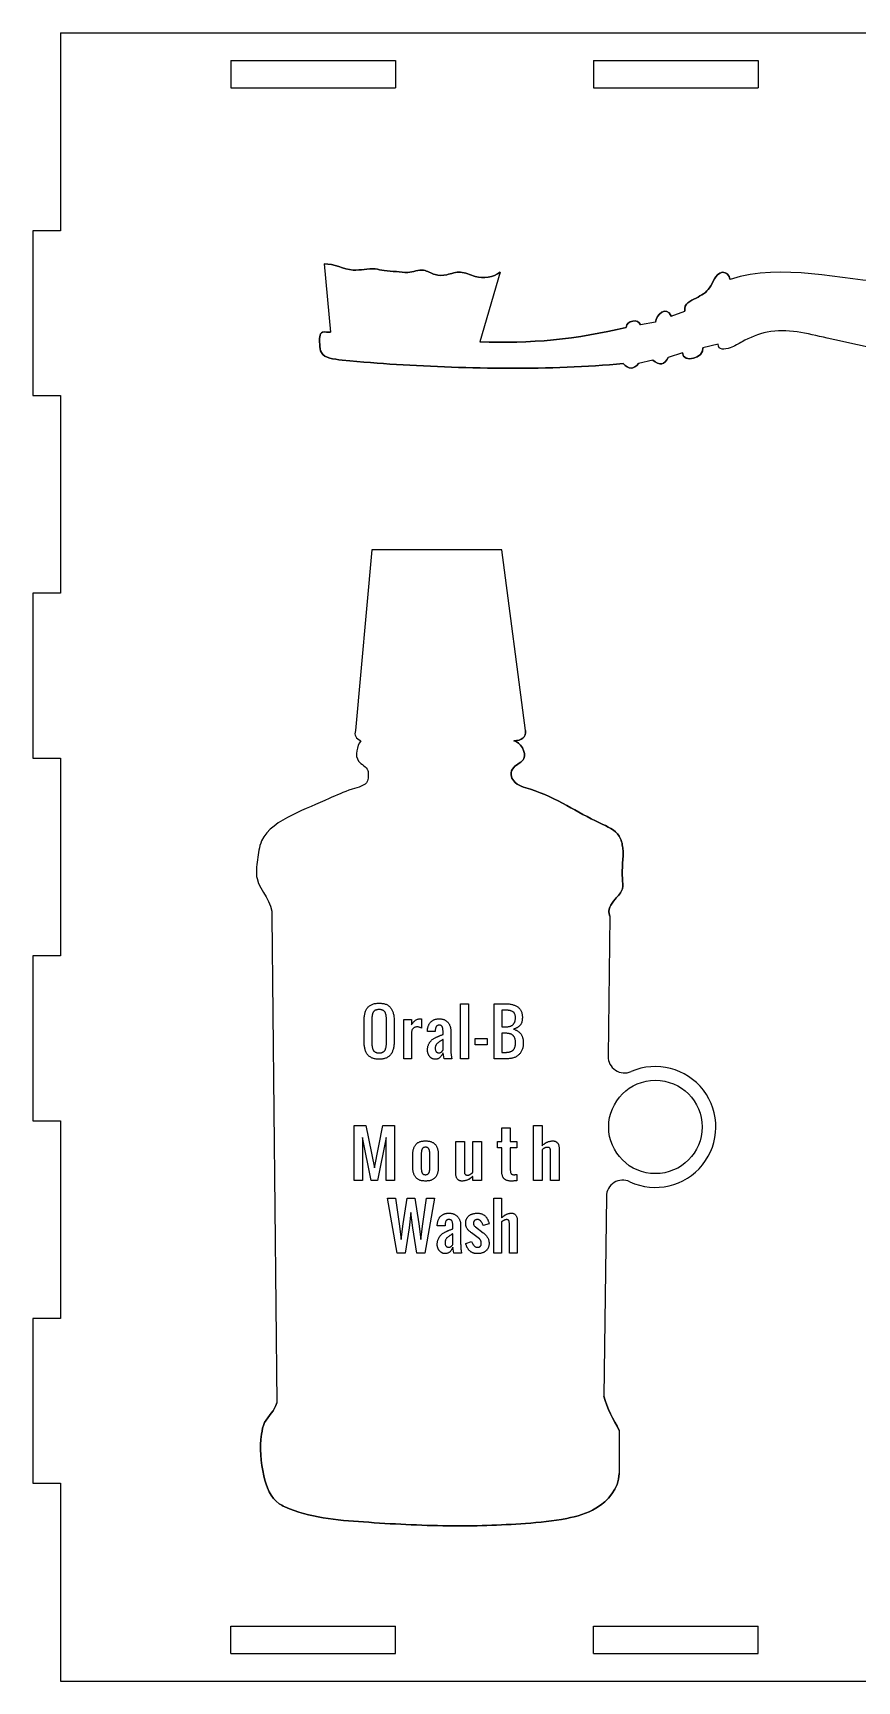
# Model space of a CAD drawing. Header units: millimetres. Extents: x -150 to 150, y -150 to 150.
# Drawn here: x -150 to 0, y -150 to 150 of the extents above; entities that cross this region are included whole.
import ezdxf

# ---------------------------------------------------------------- set-up
doc = ezdxf.new("R2010")
doc.units = ezdxf.units.MM

msp = doc.modelspace()

# ---------------------------------------------------------------- linework, layer by layer
at = {"color": 7, "linetype": 'Continuous', "lineweight": 25}
for p, q in [((-145, 150), (-145, 114)), ((-145, 150), (145, 150)), ((-114, 145), (-114, 140)), ((-114, 145), (-84, 145)), ((-84, 145), (-84, 140)), ((-48, 145), (-18, 145)), ((-48, 145), (-48, 140)), ((-18, 145), (-18, 140)), ((-114, 140), (-84, 140)), ((-48, 140), (-18, 140)), ((-150, 114), (-150, 84)), ((-145, 114), (-150, 114)), ((-96.98, 107.96), (-95.87, 95.53)), ((-64.93, 106.46), (-68.65, 93.79)), ((-33.85, 98.46), (-31.37, 99.36)), ((-36.67, 97.36), (-39.42, 96.88)), ((-25.29, 93.35), (-28.06, 92.7)), ((-37.17, 90.46), (-39.76, 89.82)), ((-31.79, 91.8), (-34.37, 90.95)), ((-150, 84), (-145, 84)), ((-145, 84), (-145, 48)), ((-88.34, 55.9), (-91.31, 23.02)), ((-64.65, 55.9), (-88.34, 55.9)), ((-60.32, 23.02), (-64.65, 55.9)), ((-150, 48), (-150, 18)), ((-145, 48), (-150, 48)), ((-150, 18), (-145, 18)), ((-145, 18), (-145, -18)), ((-106.53, -10.8), (-105.64, -99.36)), ((-45.02, -10.8), (-45.32, -36.28)), ((-150, -18), (-150, -48)), ((-145, -18), (-150, -18)), ((-72.16, -26.72), (-70.74, -26.72)), ((-72.16, -36.72), (-72.16, -26.72)), ((-70.74, -26.72), (-70.74, -36.72)), ((-66.08, -26.72), (-63.95, -26.72)), ((-66.08, -36.72), (-66.08, -26.72)), ((-89.73, -33.5), (-89.73, -29.87)), ((-88.31, -29.51), (-88.31, -33.87)), ((-85.67, -33.87), (-85.67, -29.51)), ((-84.25, -29.87), (-84.25, -33.5)), ((-82.5, -29.56), (-81.08, -29.56)), ((-82.5, -36.72), (-82.5, -29.56)), ((-81.08, -29.56), (-81.08, -30.54)), ((-79.3, -29.48), (-79.3, -31.15)), ((-64.66, -27.87), (-64.66, -30.93)), ((-81.08, -31.9), (-81.08, -36.72)), ((-76.78, -31.75), (-78.2, -31.75)), ((-75.35, -32.29), (-75.35, -31.77)), ((-73.93, -31.7), (-73.93, -34.93)), ((-64.66, -30.93), (-63.95, -30.93)), ((-64.66, -32.08), (-64.66, -35.56)), ((-63.95, -32.08), (-64.66, -32.08)), ((-75.35, -35.15), (-75.35, -33.2)), ((-75.17, -36.72), (-75.35, -35.66)), ((-69.48, -33.03), (-67.35, -33.03)), ((-69.48, -34.19), (-69.48, -33.03)), ((-67.35, -34.19), (-69.48, -34.19)), ((-67.35, -33.03), (-67.35, -34.19)), ((-64.66, -35.56), (-63.95, -35.56)), ((-81.08, -36.72), (-82.5, -36.72)), ((-73.75, -36.72), (-75.17, -36.72)), ((-70.74, -36.72), (-72.16, -36.72)), ((-63.59, -36.72), (-66.08, -36.72)), ((-150, -48), (-145, -48)), ((-145, -48), (-145, -84)), ((-91.54, -48.89), (-89.4, -48.89)), ((-91.54, -58.89), (-91.54, -48.89)), ((-89.4, -48.89), (-87.86, -56.56)), ((-87.86, -56.56), (-86.32, -48.89)), ((-86.32, -48.89), (-84.18, -48.89)), ((-84.18, -48.89), (-84.18, -58.89)), ((-64.66, -49.27), (-63.11, -49.27)), ((-64.66, -51.78), (-64.66, -49.27)), ((-63.11, -49.27), (-63.11, -51.78)), ((-58.89, -48.89), (-57.34, -48.89)), ((-58.89, -58.89), (-58.89, -48.89)), ((-57.34, -48.89), (-57.34, -52.55)), ((-88.44, -58.89), (-89.99, -51.04)), ((-89.99, -51.04), (-89.99, -58.89)), ((-85.73, -51.04), (-87.28, -58.89)), ((-85.73, -58.89), (-85.73, -51.04)), ((-73.01, -51.78), (-71.46, -51.78)), ((-73.01, -57.84), (-73.01, -51.78)), ((-71.46, -51.78), (-71.46, -57.41)), ((-69.91, -51.78), (-68.36, -51.78)), ((-69.91, -57.41), (-69.91, -51.78)), ((-68.36, -51.78), (-68.36, -58.89)), ((-65.43, -51.78), (-64.66, -51.78)), ((-65.43, -52.93), (-65.43, -51.78)), ((-64.66, -52.93), (-65.43, -52.93)), ((-64.66, -57.29), (-64.66, -52.93)), ((-63.11, -51.78), (-61.94, -51.78)), ((-63.11, -52.93), (-63.11, -57.02)), ((-61.94, -52.93), (-63.11, -52.93)), ((-61.94, -51.78), (-61.94, -52.93)), ((-57.34, -53.27), (-57.34, -58.89)), ((-55.79, -58.89), (-55.79, -53.56)), ((-54.24, -52.83), (-54.24, -58.89)), ((-80.87, -56.4), (-80.87, -54.27)), ((-79.32, -54.27), (-79.32, -56.41)), ((-77.77, -56.41), (-77.77, -54.27)), ((-76.22, -54.27), (-76.22, -56.4)), ((-89.99, -58.89), (-91.54, -58.89)), ((-87.28, -58.89), (-88.44, -58.89)), ((-84.18, -58.89), (-85.73, -58.89)), ((-69.91, -58.89), (-69.91, -58.13)), ((-68.36, -58.89), (-69.91, -58.89)), ((-61.94, -57.78), (-61.94, -58.92)), ((-57.34, -58.89), (-58.89, -58.89)), ((-54.24, -58.89), (-55.79, -58.89)), ((-85.45, -62.1), (-84.03, -62.1)), ((-83.68, -72.1), (-85.45, -62.1)), ((-84.03, -62.1), (-83.32, -66.76)), ((-82.61, -66.76), (-81.9, -62.1)), ((-81.9, -62.1), (-80.48, -62.1)), ((-80.48, -62.1), (-79.77, -66.76)), ((-79.06, -66.76), (-78.35, -62.1)), ((-76.93, -62.1), (-78.7, -72.1)), ((-78.35, -62.1), (-76.93, -62.1)), ((-66.13, -62.1), (-64.71, -62.1)), ((-66.13, -72.1), (-66.13, -62.1)), ((-64.71, -62.1), (-64.71, -65.71)), ((-45.63, -61.78), (-46.06, -98.13)), ((-81.19, -64.69), (-81.54, -67.51)), ((-80.83, -67.51), (-81.19, -64.69)), ((-61.86, -65.99), (-61.86, -72.1)), ((-83.32, -66.76), (-82.96, -69.63)), ((-82.96, -69.63), (-82.61, -66.76)), ((-81.54, -67.51), (-82.25, -72.1)), ((-80.12, -72.1), (-80.83, -67.51)), ((-79.77, -66.76), (-79.42, -69.63)), ((-79.42, -69.63), (-79.06, -66.76)), ((-74.99, -67.13), (-76.41, -67.13)), ((-73.57, -67.67), (-73.57, -67.15)), ((-73.57, -70.53), (-73.57, -68.58)), ((-72.15, -67.08), (-72.15, -70.3)), ((-68.75, -69.49), (-70.17, -68.41)), ((-69.46, -67.32), (-68.04, -68.39)), ((-66.97, -66.75), (-68.04, -67.1)), ((-64.71, -66.43), (-64.71, -72.1)), ((-63.28, -72.1), (-63.28, -66.72)), ((-73.38, -72.1), (-73.57, -71.04)), ((-71.23, -70.33), (-70.17, -69.97)), ((-82.25, -72.1), (-83.68, -72.1)), ((-78.7, -72.1), (-80.12, -72.1)), ((-71.97, -72.1), (-73.38, -72.1)), ((-64.71, -72.1), (-66.13, -72.1)), ((-61.86, -72.1), (-63.28, -72.1)), ((-150, -84), (-150, -114)), ((-145, -84), (-150, -84)), ((-43.28, -104.38), (-43.28, -112.24)), ((-150, -114), (-145, -114)), ((-145, -114), (-145, -150)), ((-114, -140), (-84, -140)), ((-114, -145), (-114, -140)), ((-84, -145), (-84, -140)), ((-48, -140), (-18, -140)), ((-48, -145), (-48, -140)), ((-18, -145), (-18, -140)), ((-114, -145), (-84, -145)), ((-48, -145), (-18, -145)), ((-145, -150), (145, -150))]:
    msp.add_line(p, q, dxfattribs=at)
msp.add_circle((-36.7, -49.14), 8.5, dxfattribs=at)
for centre, radius, start, end in [((-42.32, -36.31), 3, 179.3158, 293.6799), ((-36.7, -49.14), 11, 244.9517, 113.6799), ((-42.63, -61.82), 3, 64.9517, 179.3158)]:
    msp.add_arc(centre, radius, start, end, dxfattribs=at)
for points, knots in [([(-64.93, 106.46), (-66.26, 105.5), (-68.94, 105.11), (-72.09, 106.85), (-74.53, 105.91), (-76.9, 105.76), (-79.05, 107.29), (-81.51, 106.16), (-83.9, 106.63), (-85.9, 106.63), (-88.47, 107.35), (-92.23, 106.18), (-95.16, 108.04), (-96.98, 107.96)], [0, 0, 0, 0, 0.145935, 0.230552, 0.308614, 0.373613, 0.441599, 0.529554, 0.593851, 0.662912, 0.712461, 0.835214, 1, 1, 1, 1]), ([(-96.98, 107.96), (-95.16, 108.04), (-92.23, 106.18), (-88.47, 107.35), (-85.9, 106.63), (-83.9, 106.63), (-81.51, 106.16), (-79.05, 107.29), (-76.9, 105.76), (-74.53, 105.91), (-72.09, 106.85), (-68.94, 105.11), (-66.26, 105.5), (-64.93, 106.46)], [0, 0, 0, 0, 0.164786, 0.287539, 0.337088, 0.406149, 0.470446, 0.558401, 0.626387, 0.691386, 0.769448, 0.854065, 1, 1, 1, 1]), ([(-24.49, 106.46), (-25.95, 106.03), (-26.31, 103.43), (-29.33, 101.62), (-31.51, 100.8), (-31.37, 99.36)], [0, 0, 0, 0, 0.36464, 0.668143, 1, 1, 1, 1]), ([(-31.37, 99.36), (-31.51, 100.8), (-29.33, 101.62), (-26.31, 103.43), (-25.95, 106.03), (-24.49, 106.46)], [0, 0, 0, 0, 0.331857, 0.63536, 1, 1, 1, 1]), ([(88.8, 99.35), (90.96, 98.54), (94.13, 97.21), (98.71, 95), (96.49, 91.46), (91.73, 90.99), (83.09, 87.95), (64.66, 89.41), (34.26, 88.14), (5.73, 91.41), (-14.38, 96.68), (-20.35, 94.23), (-22.92, 92.55), (-25.3, 92.19), (-25.29, 93.35)], [0.3799423, 0.3799423, 0.3799423, 0.3799423, 0.412109, 0.424808, 0.4358947, 0.4559736, 0.4886821, 0.5601066, 0.702904, 0.9047404, 0.9545689, 0.9768529, 0.9879396, 1, 1, 1, 1]), ([(88.8, 99.35), (90.96, 98.54), (94.13, 97.21), (98.71, 95), (96.49, 91.46), (91.73, 90.99), (83.09, 87.95), (64.66, 89.41), (34.26, 88.14), (5.73, 91.41), (-14.38, 96.68), (-20.35, 94.23), (-22.92, 92.55), (-25.3, 92.19), (-25.29, 93.35)], [0.3799423, 0.3799423, 0.3799423, 0.3799423, 0.412109, 0.424808, 0.4358947, 0.4559736, 0.4886821, 0.5601066, 0.702904, 0.9047404, 0.9545689, 0.9768529, 0.9879396, 1, 1, 1, 1]), ([(-95.87, 95.53), (-96.28, 95.43), (-97.92, 96.02), (-97.84, 93.47), (-97.6, 90.87), (-91.13, 90.16), (-74.56, 88.93), (-55.78, 88.54), (-42.55, 89.82)], [0, 0, 0, 0, 0.023577, 0.060606, 0.086676, 0.152839, 0.316728, 1, 1, 1, 1]), ([(-42.55, 89.82), (-55.78, 88.54), (-74.56, 88.93), (-91.13, 90.16), (-97.6, 90.87), (-97.84, 93.47), (-97.92, 96.02), (-96.28, 95.43), (-95.87, 95.53)], [0, 0, 0, 0, 0.683272, 0.847161, 0.913324, 0.939394, 0.976423, 1, 1, 1, 1]), ([(-90.32, 21.17), (-91.01, 20.22), (-91.8, 17.37), (-88.97, 16.34), (-88.96, 14.84), (-89.04, 13.03), (-92.6, 12.28), (-96.85, 10.22), (-102.75, 7.92), (-108.57, 4.37), (-109.11, -0.48), (-109.83, -5.39), (-106.24, -8.18), (-106.53, -10.8)], [0, 0, 0, 0, 0.086306, 0.139113, 0.156983, 0.18213, 0.252943, 0.352661, 0.518218, 0.680568, 0.758803, 0.835283, 1, 1, 1, 1]), ([(-90.32, 21.17), (-91.01, 20.22), (-91.8, 17.37), (-88.97, 16.34), (-88.96, 14.84), (-89.04, 13.03), (-92.6, 12.28), (-96.85, 10.22), (-102.75, 7.92), (-108.57, 4.37), (-109.11, -0.48), (-109.83, -5.39), (-106.24, -8.18), (-106.53, -10.8)], [0, 0, 0, 0, 0.086306, 0.139113, 0.156983, 0.18213, 0.252943, 0.352661, 0.518218, 0.680568, 0.758803, 0.835283, 1, 1, 1, 1]), ([(-45.02, -10.8), (-45.44, -9.56), (-44.41, -7.92), (-42.43, -6.03), (-43, -2.61), (-42.28, 0.47), (-43.24, 4.64), (-47.76, 6.51), (-52.91, 9.49), (-58.04, 12.07), (-62.2, 13.06), (-63.17, 15.02), (-62.5, 16.77), (-59.39, 17.75), (-61.3, 20.99), (-62.49, 21.17)], [0, 0, 0, 0, 0.073442, 0.123962, 0.163639, 0.284408, 0.332991, 0.424846, 0.572941, 0.72977, 0.803001, 0.829303, 0.860425, 0.913199, 1, 1, 1, 1]), ([(-62.49, 21.17), (-61.3, 20.99), (-59.39, 17.75), (-62.5, 16.77), (-63.17, 15.02), (-62.2, 13.06), (-58.04, 12.07), (-52.91, 9.49), (-47.76, 6.51), (-43.24, 4.64), (-42.28, 0.47), (-43, -2.61), (-42.43, -6.03), (-44.41, -7.92), (-45.44, -9.56), (-45.02, -10.8)], [0, 0, 0, 0, 0.086801, 0.139575, 0.170697, 0.196999, 0.27023, 0.427059, 0.575154, 0.667009, 0.715592, 0.836361, 0.876038, 0.926558, 1, 1, 1, 1]), ([(-89.73, -29.87), (-89.73, -29.75), (-89.72, -29.5), (-89.7, -29.14), (-89.65, -28.81), (-89.59, -28.5), (-89.51, -28.22), (-89.4, -27.95), (-89.28, -27.71), (-89.13, -27.48), (-88.96, -27.27), (-88.76, -27.1), (-88.53, -26.94), (-88.27, -26.82), (-87.99, -26.73), (-87.68, -26.66), (-87.34, -26.62), (-87.11, -26.61), (-86.99, -26.61)], [0, 0, 0, 0, 0.077819, 0.150446, 0.218495, 0.282152, 0.34263, 0.400601, 0.456841, 0.511621, 0.565632, 0.620045, 0.675194, 0.732787, 0.793335, 0.857601, 0.926517, 1, 1, 1, 1]), ([(-86.99, -26.61), (-86.87, -26.61), (-86.64, -26.62), (-86.32, -26.66), (-86.02, -26.72), (-85.74, -26.81), (-85.49, -26.93), (-85.26, -27.08), (-85.06, -27.25), (-84.89, -27.45), (-84.73, -27.67), (-84.6, -27.92), (-84.49, -28.19), (-84.4, -28.48), (-84.33, -28.79), (-84.28, -29.13), (-84.25, -29.5), (-84.25, -29.74), (-84.25, -29.87)], [0, 0, 0, 0, 0.07195, 0.138962, 0.20157, 0.260963, 0.317168, 0.371875, 0.425264, 0.478837, 0.533448, 0.590269, 0.64948, 0.711753, 0.777532, 0.847191, 0.921354, 1, 1, 1, 1]), ([(-63.95, -26.72), (-63.84, -26.72), (-63.62, -26.72), (-63.3, -26.75), (-63, -26.79), (-62.72, -26.86), (-62.45, -26.94), (-62.21, -27.04), (-61.98, -27.16), (-61.76, -27.29), (-61.57, -27.45), (-61.4, -27.64), (-61.25, -27.84), (-61.13, -28.07), (-61.03, -28.33), (-60.96, -28.6), (-60.92, -28.89), (-60.92, -29.09), (-60.92, -29.2)], [0, 0, 0, 0, 0.075259, 0.146714, 0.214206, 0.278892, 0.340606, 0.400326, 0.458387, 0.51516, 0.570976, 0.626573, 0.682952, 0.741028, 0.801506, 0.863942, 0.930233, 1, 1, 1, 1]), ([(-85.67, -29.51), (-85.67, -29.44), (-85.67, -29.3), (-85.68, -29.1), (-85.7, -28.92), (-85.73, -28.75), (-85.78, -28.59), (-85.82, -28.45), (-85.88, -28.32), (-85.95, -28.2), (-86.03, -28.1), (-86.12, -28.01), (-86.23, -27.93), (-86.35, -27.87), (-86.49, -27.83), (-86.64, -27.79), (-86.81, -27.77), (-86.99, -27.77), (-87.17, -27.77), (-87.33, -27.79), (-87.49, -27.83), (-87.62, -27.87), (-87.75, -27.93), (-87.86, -28.01), (-87.95, -28.1), (-88.03, -28.2), (-88.1, -28.32), (-88.15, -28.45), (-88.2, -28.59), (-88.24, -28.75), (-88.27, -28.92), (-88.29, -29.1), (-88.31, -29.3), (-88.31, -29.44), (-88.31, -29.51)], [0, 0, 0, 0, 0.0419884, 0.0811235, 0.1178134, 0.1522154, 0.1841813, 0.2137142, 0.2415338, 0.2679316, 0.2932484, 0.3185755, 0.344301, 0.3715145, 0.4001241, 0.4308312, 0.4642513, 0.5000693, 0.5358874, 0.5693074, 0.6000145, 0.6286241, 0.6558377, 0.6815631, 0.7068903, 0.732207, 0.7584419, 0.7862615, 0.8159, 0.8477846, 0.8821866, 0.9188765, 0.9580116, 1, 1, 1, 1]), ([(-81.08, -30.54), (-81.04, -30.46), (-80.96, -30.32), (-80.81, -30.12), (-80.64, -29.94), (-80.45, -29.77), (-80.24, -29.63), (-80.01, -29.53), (-79.77, -29.46), (-79.61, -29.46), (-79.53, -29.45)], [0, 0, 0, 0, 0.122, 0.245696, 0.371068, 0.500205, 0.628568, 0.752316, 0.875412, 1, 1, 1, 1]), ([(-79.53, -29.45), (-79.52, -29.45), (-79.5, -29.46), (-79.45, -29.46), (-79.39, -29.47), (-79.33, -29.47), (-79.3, -29.48)], [0, 0, 0, 0, 0.08674, 0.289587, 0.586326, 1, 1, 1, 1]), ([(-78.2, -31.75), (-78.19, -31.66), (-78.19, -31.49), (-78.16, -31.25), (-78.11, -31.02), (-78.05, -30.8), (-77.97, -30.6), (-77.88, -30.41), (-77.76, -30.24), (-77.63, -30.07), (-77.48, -29.93), (-77.32, -29.8), (-77.14, -29.69), (-76.96, -29.6), (-76.75, -29.54), (-76.53, -29.49), (-76.3, -29.46), (-76.15, -29.46), (-76.06, -29.45)], [0, 0, 0, 0, 0.072123, 0.141371, 0.2072811, 0.2706847, 0.3320589, 0.3921397, 0.4511866, 0.5103524, 0.5688589, 0.6265061, 0.6843048, 0.7433609, 0.8036284, 0.8659961, 0.9311478, 1, 1, 1, 1]), ([(-76.06, -29.45), (-75.98, -29.46), (-75.83, -29.46), (-75.6, -29.49), (-75.38, -29.54), (-75.18, -29.6), (-74.99, -29.69), (-74.81, -29.8), (-74.65, -29.93), (-74.5, -30.07), (-74.37, -30.23), (-74.25, -30.4), (-74.15, -30.59), (-74.07, -30.79), (-74.01, -31), (-73.97, -31.22), (-73.94, -31.46), (-73.93, -31.62), (-73.93, -31.7)], [0, 0, 0, 0, 0.069113, 0.134897, 0.198029, 0.258936, 0.317994, 0.376564, 0.435112, 0.494579, 0.554306, 0.613588, 0.67369, 0.734581, 0.797172, 0.861847, 0.929496, 1, 1, 1, 1]), ([(-62.17, -29.22), (-62.17, -29.14), (-62.18, -28.97), (-62.24, -28.73), (-62.32, -28.54), (-62.39, -28.39), (-62.47, -28.3), (-62.54, -28.23), (-62.62, -28.18), (-62.75, -28.11), (-62.9, -28.04), (-63.06, -27.98), (-63.18, -27.95), (-63.3, -27.93), (-63.42, -27.91), (-63.56, -27.9), (-63.71, -27.89), (-63.84, -27.88), (-63.96, -27.88), (-64.08, -27.87), (-64.2, -27.87), (-64.33, -27.87), (-64.49, -27.87), (-64.6, -27.87), (-64.66, -27.87)], [0, 0, 0, 0, 0.0811305, 0.153933, 0.2189097, 0.2759064, 0.3030732, 0.3318879, 0.3625718, 0.3956346, 0.4602094, 0.5174649, 0.546611, 0.5809231, 0.6200274, 0.6649521, 0.7103357, 0.7511076, 0.7888436, 0.8220285, 0.8567179, 0.8974402, 0.9457036, 1, 1, 1, 1]), ([(-63.95, -30.93), (-63.88, -30.93), (-63.74, -30.92), (-63.54, -30.9), (-63.35, -30.87), (-63.17, -30.82), (-63.01, -30.77), (-62.87, -30.69), (-62.73, -30.6), (-62.61, -30.5), (-62.51, -30.39), (-62.42, -30.26), (-62.34, -30.12), (-62.28, -29.97), (-62.23, -29.8), (-62.2, -29.62), (-62.17, -29.43), (-62.17, -29.29), (-62.17, -29.22)], [0, 0, 0, 0, 0.0763692, 0.1478016, 0.2152438, 0.2792798, 0.3395688, 0.3971618, 0.45276, 0.5077472, 0.5617625, 0.6169008, 0.6734976, 0.7320379, 0.7932685, 0.8579508, 0.9271253, 1, 1, 1, 1]), ([(-60.92, -29.2), (-60.92, -29.27), (-60.92, -29.42), (-60.94, -29.63), (-60.97, -29.83), (-61.01, -30.02), (-61.07, -30.19), (-61.13, -30.34), (-61.22, -30.49), (-61.31, -30.62), (-61.42, -30.73), (-61.54, -30.84), (-61.67, -30.95), (-61.81, -31.04), (-61.97, -31.12), (-62.14, -31.2), (-62.33, -31.27), (-62.46, -31.31), (-62.53, -31.33)], [0, 0, 0, 0, 0.076976, 0.14969, 0.217925, 0.2825, 0.343952, 0.402064, 0.457654, 0.511582, 0.565267, 0.620123, 0.676967, 0.73555, 0.797362, 0.86123, 0.928936, 1, 1, 1, 1]), ([(-80.09, -30.93), (-80.16, -30.93), (-80.3, -30.94), (-80.49, -30.99), (-80.66, -31.07), (-80.81, -31.19), (-80.93, -31.34), (-81.02, -31.5), (-81.07, -31.7), (-81.07, -31.83), (-81.08, -31.9)], [0, 0, 0, 0, 0.1351409, 0.2615251, 0.3815608, 0.5022225, 0.6219024, 0.7405409, 0.8659085, 1, 1, 1, 1]), ([(-79.3, -31.15), (-79.37, -31.11), (-79.49, -31.05), (-79.69, -30.98), (-79.89, -30.93), (-80.02, -30.93), (-80.09, -30.93)], [0, 0, 0, 0, 0.265881, 0.5186745, 0.7608691, 1, 1, 1, 1]), ([(-78.2, -35.16), (-78.19, -35.08), (-78.19, -34.92), (-78.16, -34.68), (-78.1, -34.45), (-78.03, -34.23), (-77.94, -34.04), (-77.85, -33.86), (-77.75, -33.7), (-77.66, -33.56), (-77.54, -33.43), (-77.39, -33.3), (-77.21, -33.17), (-77.01, -33.05), (-76.8, -32.93), (-76.61, -32.83), (-76.46, -32.74), (-76.31, -32.68), (-76.16, -32.62), (-75.98, -32.54), (-75.76, -32.45), (-75.59, -32.39), (-75.51, -32.35)], [0, 0, 0, 0, 0.059491, 0.117106, 0.172201, 0.226484, 0.278289, 0.325674, 0.369324, 0.408593, 0.449017, 0.495285, 0.547601, 0.606948, 0.665626, 0.716019, 0.758338, 0.79228, 0.827859, 0.874325, 0.931899, 1, 1, 1, 1]), ([(-76.77, -31.57), (-76.77, -31.59), (-76.77, -31.65), (-76.78, -31.71), (-76.78, -31.75)], [0, 0, 0, 0, 0.418382, 1, 1, 1, 1]), ([(-76.06, -30.61), (-76.12, -30.61), (-76.23, -30.62), (-76.38, -30.67), (-76.51, -30.75), (-76.6, -30.87), (-76.67, -31.01), (-76.72, -31.17), (-76.76, -31.36), (-76.77, -31.49), (-76.77, -31.57)], [0, 0, 0, 0, 0.12824, 0.240802, 0.348038, 0.456162, 0.571989, 0.699694, 0.842201, 1, 1, 1, 1]), ([(-75.35, -31.77), (-75.36, -31.68), (-75.36, -31.52), (-75.39, -31.29), (-75.43, -31.09), (-75.49, -30.94), (-75.54, -30.84), (-75.59, -30.78), (-75.65, -30.73), (-75.72, -30.68), (-75.79, -30.65), (-75.88, -30.63), (-75.97, -30.61), (-76.03, -30.61), (-76.06, -30.61)], [0, 0, 0, 0, 0.167775, 0.31742, 0.448417, 0.564674, 0.617453, 0.668826, 0.719147, 0.769769, 0.822022, 0.877118, 0.936254, 1, 1, 1, 1]), ([(-75.51, -32.35), (-75.48, -32.34), (-75.43, -32.32), (-75.38, -32.3), (-75.35, -32.29)], [0, 0, 0, 0, 0.584241, 1, 1, 1, 1]), ([(-63.95, -35.56), (-63.87, -35.56), (-63.73, -35.56), (-63.52, -35.53), (-63.33, -35.51), (-63.15, -35.46), (-62.99, -35.4), (-62.85, -35.33), (-62.71, -35.24), (-62.6, -35.15), (-62.5, -35.03), (-62.41, -34.91), (-62.34, -34.76), (-62.27, -34.6), (-62.23, -34.43), (-62.19, -34.24), (-62.18, -34.04), (-62.17, -33.82), (-62.18, -33.61), (-62.19, -33.4), (-62.23, -33.22), (-62.27, -33.04), (-62.34, -32.88), (-62.41, -32.74), (-62.5, -32.61), (-62.6, -32.5), (-62.71, -32.4), (-62.84, -32.31), (-62.99, -32.24), (-63.15, -32.18), (-63.33, -32.14), (-63.52, -32.11), (-63.73, -32.09), (-63.87, -32.09), (-63.95, -32.08)], [0, 0, 0, 0, 0.038678, 0.074924, 0.108869, 0.140543, 0.170344, 0.19852, 0.225448, 0.251665, 0.277826, 0.304595, 0.332515, 0.361978, 0.393099, 0.426295, 0.461971, 0.500076, 0.538181, 0.573858, 0.607054, 0.638174, 0.667637, 0.695302, 0.722071, 0.748232, 0.774449, 0.801534, 0.829583, 0.859481, 0.891084, 0.925076, 0.961322, 1, 1, 1, 1]), ([(-62.53, -31.33), (-62.45, -31.35), (-62.31, -31.4), (-62.11, -31.49), (-61.92, -31.59), (-61.75, -31.69), (-61.59, -31.8), (-61.44, -31.93), (-61.31, -32.06), (-61.19, -32.2), (-61.09, -32.35), (-61, -32.52), (-60.92, -32.7), (-60.86, -32.9), (-60.81, -33.11), (-60.78, -33.34), (-60.75, -33.59), (-60.75, -33.75), (-60.75, -33.84)], [0, 0, 0, 0, 0.068528, 0.133862, 0.196912, 0.257479, 0.315948, 0.37274, 0.427965, 0.48268, 0.537448, 0.594368, 0.653575, 0.715401, 0.780345, 0.849394, 0.922369, 1, 1, 1, 1]), ([(-86.99, -36.82), (-87.11, -36.82), (-87.34, -36.81), (-87.68, -36.77), (-87.99, -36.7), (-88.27, -36.6), (-88.53, -36.47), (-88.76, -36.32), (-88.96, -36.14), (-89.13, -35.93), (-89.28, -35.69), (-89.4, -35.44), (-89.51, -35.17), (-89.59, -34.88), (-89.65, -34.57), (-89.7, -34.24), (-89.72, -33.88), (-89.73, -33.63), (-89.73, -33.5)], [0, 0, 0, 0, 0.072923, 0.141342, 0.20518, 0.265583, 0.323313, 0.378403, 0.433054, 0.48741, 0.542602, 0.599291, 0.657431, 0.718075, 0.781887, 0.850065, 0.922788, 1, 1, 1, 1]), ([(-88.31, -33.87), (-88.31, -33.94), (-88.31, -34.08), (-88.29, -34.28), (-88.27, -34.47), (-88.24, -34.64), (-88.2, -34.81), (-88.15, -34.95), (-88.09, -35.09), (-88.05, -35.17), (-88.02, -35.21)], [0, 0, 0, 0, 0.155321, 0.300244, 0.43625, 0.564114, 0.683711, 0.796163, 0.900756, 1, 1, 1, 1]), ([(-88.02, -35.21), (-88, -35.25), (-87.95, -35.32), (-87.85, -35.41), (-87.74, -35.49), (-87.62, -35.55), (-87.48, -35.6), (-87.33, -35.64), (-87.16, -35.66), (-86.99, -35.67), (-86.81, -35.66), (-86.65, -35.64), (-86.49, -35.6), (-86.36, -35.56), (-86.23, -35.49), (-86.12, -35.41), (-86.03, -35.32), (-85.95, -35.21), (-85.88, -35.09), (-85.82, -34.95), (-85.78, -34.81), (-85.73, -34.64), (-85.7, -34.47), (-85.68, -34.28), (-85.67, -34.08), (-85.67, -33.94), (-85.67, -33.87)], [0, 0, 0, 0, 0.0354195, 0.0704462, 0.1056071, 0.142274, 0.1809605, 0.2224256, 0.2670639, 0.314876, 0.3631261, 0.4073298, 0.4487948, 0.4878939, 0.5245608, 0.5597217, 0.5947484, 0.6301679, 0.6668689, 0.705548, 0.7471333, 0.7914671, 0.8386726, 0.8889681, 0.9425614, 1, 1, 1, 1]), ([(-84.25, -33.5), (-84.25, -33.63), (-84.25, -33.87), (-84.28, -34.23), (-84.33, -34.56), (-84.39, -34.87), (-84.47, -35.16), (-84.58, -35.43), (-84.7, -35.68), (-84.85, -35.92), (-85.02, -36.13), (-85.22, -36.31), (-85.45, -36.47), (-85.71, -36.6), (-85.99, -36.7), (-86.3, -36.77), (-86.64, -36.81), (-86.87, -36.82), (-86.99, -36.82)], [0, 0, 0, 0, 0.076334, 0.148174, 0.216175, 0.280154, 0.340894, 0.399246, 0.456023, 0.511763, 0.566461, 0.621176, 0.676815, 0.734786, 0.795083, 0.859097, 0.926963, 1, 1, 1, 1]), ([(-76.78, -36.82), (-76.82, -36.82), (-76.92, -36.82), (-77.06, -36.79), (-77.2, -36.75), (-77.33, -36.7), (-77.45, -36.62), (-77.57, -36.54), (-77.68, -36.43), (-77.79, -36.31), (-77.88, -36.18), (-77.97, -36.05), (-78.04, -35.91), (-78.09, -35.77), (-78.14, -35.62), (-78.17, -35.47), (-78.19, -35.32), (-78.2, -35.22), (-78.2, -35.16)], [0, 0, 0, 0, 0.0607028, 0.1193659, 0.1777438, 0.2356871, 0.2945593, 0.3554413, 0.4185671, 0.4846782, 0.551823, 0.6170052, 0.6806613, 0.7445211, 0.8074076, 0.8707131, 0.9345692, 1, 1, 1, 1]), ([(-75.35, -33.2), (-75.37, -33.21), (-75.41, -33.24), (-75.48, -33.28), (-75.56, -33.33), (-75.68, -33.4), (-75.82, -33.49), (-75.98, -33.59), (-76.12, -33.69), (-76.27, -33.81), (-76.42, -33.94), (-76.54, -34.08), (-76.63, -34.23), (-76.71, -34.4), (-76.77, -34.59), (-76.77, -34.72), (-76.78, -34.79)], [0, 0, 0, 0, 0.02746, 0.063064, 0.105588, 0.155651, 0.252512, 0.329008, 0.402246, 0.493072, 0.583943, 0.662455, 0.73755, 0.821916, 0.910165, 1, 1, 1, 1]), ([(-76.78, -34.79), (-76.77, -34.86), (-76.77, -34.99), (-76.74, -35.17), (-76.68, -35.32), (-76.6, -35.45), (-76.5, -35.55), (-76.37, -35.62), (-76.23, -35.66), (-76.12, -35.66), (-76.06, -35.66)], [0, 0, 0, 0, 0.159945, 0.300266, 0.424373, 0.53745, 0.644984, 0.753689, 0.870563, 1, 1, 1, 1]), ([(-75.35, -35.66), (-75.37, -35.7), (-75.41, -35.76), (-75.45, -35.86), (-75.5, -35.94), (-75.55, -36.03), (-75.63, -36.15), (-75.74, -36.31), (-75.86, -36.46), (-76, -36.59), (-76.16, -36.68), (-76.34, -36.76), (-76.55, -36.81), (-76.7, -36.82), (-76.78, -36.82)], [0, 0, 0, 0, 0.059481, 0.112566, 0.158518, 0.198091, 0.280538, 0.383775, 0.489507, 0.580734, 0.669808, 0.77238, 0.882627, 1, 1, 1, 1]), ([(-76.06, -35.66), (-76.01, -35.66), (-75.91, -35.65), (-75.77, -35.58), (-75.65, -35.5), (-75.56, -35.41), (-75.47, -35.3), (-75.41, -35.23), (-75.38, -35.19)], [0, 0, 0, 0, 0.172964, 0.355097, 0.531335, 0.672615, 0.818493, 1, 1, 1, 1]), ([(-75.38, -35.19), (-75.38, -35.18), (-75.37, -35.16), (-75.36, -35.15), (-75.35, -35.15)], [0, 0, 0, 0, 0.580212, 1, 1, 1, 1]), ([(-73.93, -34.93), (-73.93, -35.02), (-73.93, -35.19), (-73.92, -35.45), (-73.91, -35.7), (-73.89, -35.93), (-73.86, -36.15), (-73.83, -36.35), (-73.8, -36.54), (-73.77, -36.66), (-73.75, -36.72)], [0, 0, 0, 0, 0.15125, 0.294362, 0.43036, 0.559286, 0.680322, 0.793714, 0.900563, 1, 1, 1, 1]), ([(-60.75, -33.84), (-60.75, -33.95), (-60.76, -34.16), (-60.79, -34.47), (-60.85, -34.76), (-60.94, -35.03), (-61.04, -35.29), (-61.18, -35.53), (-61.33, -35.75), (-61.51, -35.95), (-61.71, -36.13), (-61.93, -36.29), (-62.16, -36.42), (-62.42, -36.53), (-62.69, -36.61), (-62.97, -36.67), (-63.28, -36.71), (-63.49, -36.71), (-63.59, -36.72)], [0, 0, 0, 0, 0.0708527, 0.138173, 0.2027428, 0.2648174, 0.3252297, 0.384439, 0.4429778, 0.5020494, 0.5608261, 0.619281, 0.6780401, 0.7379316, 0.7993197, 0.8632592, 0.9298657, 1, 1, 1, 1]), ([(-80.87, -54.27), (-80.87, -54.17), (-80.86, -53.97), (-80.84, -53.68), (-80.8, -53.41), (-80.74, -53.16), (-80.66, -52.93), (-80.57, -52.72), (-80.46, -52.52), (-80.33, -52.35), (-80.19, -52.19), (-80.02, -52.05), (-79.82, -51.94), (-79.61, -51.84), (-79.37, -51.77), (-79.12, -51.72), (-78.84, -51.69), (-78.54, -51.68), (-78.25, -51.69), (-77.97, -51.72), (-77.71, -51.77), (-77.48, -51.84), (-77.26, -51.94), (-77.07, -52.05), (-76.9, -52.19), (-76.75, -52.35), (-76.63, -52.52), (-76.52, -52.72), (-76.43, -52.93), (-76.35, -53.16), (-76.29, -53.41), (-76.25, -53.68), (-76.22, -53.97), (-76.22, -54.17), (-76.22, -54.27)], [0, 0, 0, 0, 0.037932, 0.073951, 0.107751, 0.139768, 0.169972, 0.199066, 0.226778, 0.253798, 0.28048, 0.307433, 0.335097, 0.364087, 0.394754, 0.427394, 0.462455, 0.499984, 0.537513, 0.572574, 0.605214, 0.63588, 0.66487, 0.692534, 0.719488, 0.74617, 0.773189, 0.801002, 0.830014, 0.860219, 0.892235, 0.926067, 0.962068, 1, 1, 1, 1]), ([(-77.77, -54.27), (-77.77, -54.2), (-77.77, -54.1), (-77.77, -53.96), (-77.78, -53.82), (-77.79, -53.67), (-77.8, -53.53), (-77.83, -53.4), (-77.87, -53.29), (-77.91, -53.18), (-77.97, -53.07), (-78.05, -52.99), (-78.15, -52.93), (-78.26, -52.88), (-78.39, -52.84), (-78.54, -52.83), (-78.69, -52.84), (-78.83, -52.88), (-78.94, -52.93), (-79.04, -52.99), (-79.12, -53.07), (-79.18, -53.18), (-79.22, -53.29), (-79.26, -53.4), (-79.29, -53.53), (-79.3, -53.67), (-79.31, -53.82), (-79.32, -53.96), (-79.32, -54.1), (-79.32, -54.2), (-79.32, -54.27)], [0, 0, 0, 0, 0.048372, 0.083122, 0.11569, 0.158427, 0.20087, 0.232875, 0.262219, 0.296114, 0.330156, 0.359392, 0.388667, 0.421753, 0.458442, 0.499892, 0.541342, 0.578458, 0.611544, 0.640819, 0.669752, 0.704007, 0.737733, 0.767225, 0.799136, 0.84158, 0.884316, 0.916884, 0.951626, 1, 1, 1, 1]), ([(-57.34, -52.55), (-57.29, -52.5), (-57.18, -52.42), (-57.04, -52.3), (-56.9, -52.2), (-56.78, -52.11), (-56.66, -52.03), (-56.52, -51.95), (-56.35, -51.88), (-56.18, -51.81), (-55.98, -51.76), (-55.78, -51.71), (-55.57, -51.69), (-55.43, -51.68), (-55.36, -51.68)], [0, 0, 0, 0, 0.0966, 0.181767, 0.257142, 0.322172, 0.385931, 0.456999, 0.536079, 0.623776, 0.715645, 0.808542, 0.903129, 1, 1, 1, 1]), ([(-56.33, -52.85), (-56.37, -52.85), (-56.45, -52.85), (-56.57, -52.87), (-56.69, -52.91), (-56.82, -52.95), (-56.95, -53.01), (-57.08, -53.08), (-57.21, -53.17), (-57.3, -53.23), (-57.34, -53.27)], [0, 0, 0, 0, 0.107226, 0.217175, 0.331018, 0.450691, 0.576686, 0.710593, 0.850978, 1, 1, 1, 1]), ([(-55.79, -53.56), (-55.79, -53.5), (-55.8, -53.4), (-55.81, -53.25), (-55.84, -53.12), (-55.89, -53.02), (-55.96, -52.94), (-56.06, -52.88), (-56.18, -52.85), (-56.27, -52.85), (-56.33, -52.85)], [0, 0, 0, 0, 0.164477, 0.307765, 0.428503, 0.532482, 0.627788, 0.731875, 0.852613, 1, 1, 1, 1]), ([(-55.36, -51.68), (-55.32, -51.68), (-55.24, -51.68), (-55.12, -51.7), (-55.01, -51.73), (-54.91, -51.76), (-54.81, -51.81), (-54.72, -51.87), (-54.63, -51.94), (-54.53, -52.04), (-54.41, -52.19), (-54.31, -52.38), (-54.25, -52.6), (-54.25, -52.75), (-54.24, -52.83)], [0, 0, 0, 0, 0.067866, 0.132662, 0.194893, 0.256908, 0.316752, 0.377266, 0.437947, 0.500802, 0.624333, 0.746046, 0.869414, 1, 1, 1, 1]), ([(-76.76, -58.32), (-76.8, -58.38), (-76.9, -58.48), (-77.07, -58.62), (-77.26, -58.73), (-77.48, -58.83), (-77.71, -58.9), (-77.97, -58.95), (-78.25, -58.98), (-78.54, -58.99), (-78.84, -58.98), (-79.12, -58.95), (-79.38, -58.9), (-79.61, -58.83), (-79.82, -58.73), (-80.02, -58.62), (-80.19, -58.48), (-80.33, -58.33), (-80.46, -58.15), (-80.57, -57.95), (-80.66, -57.74), (-80.74, -57.51), (-80.8, -57.26), (-80.84, -56.99), (-80.86, -56.7), (-80.87, -56.5), (-80.87, -56.4)], [0, 0, 0, 0, 0.035761, 0.071886, 0.108963, 0.147706, 0.188888, 0.232635, 0.279626, 0.329925, 0.380223, 0.427214, 0.470961, 0.512144, 0.550886, 0.587964, 0.624089, 0.659849, 0.696063, 0.733204, 0.772198, 0.812941, 0.855585, 0.900886, 0.94916, 1, 1, 1, 1]), ([(-79.32, -56.41), (-79.32, -56.47), (-79.32, -56.57), (-79.32, -56.71), (-79.31, -56.85), (-79.3, -57), (-79.29, -57.14), (-79.26, -57.27), (-79.22, -57.38), (-79.18, -57.49), (-79.12, -57.6), (-79.04, -57.69), (-78.94, -57.75), (-78.87, -57.77), (-78.83, -57.79)], [0, 0, 0, 0, 0.114747, 0.19716, 0.274413, 0.37683, 0.476473, 0.552169, 0.622127, 0.703095, 0.783441, 0.852073, 0.921517, 1, 1, 1, 1]), ([(-78.83, -57.79), (-78.79, -57.8), (-78.69, -57.83), (-78.54, -57.84), (-78.39, -57.83), (-78.26, -57.79), (-78.15, -57.74), (-78.05, -57.68), (-77.97, -57.6), (-77.91, -57.49), (-77.87, -57.38), (-77.83, -57.27), (-77.8, -57.14), (-77.79, -57), (-77.78, -56.85), (-77.77, -56.71), (-77.77, -56.57), (-77.77, -56.47), (-77.77, -56.41)], [0, 0, 0, 0, 0.064161, 0.135815, 0.207469, 0.270892, 0.328087, 0.378693, 0.429232, 0.487413, 0.546707, 0.597433, 0.652759, 0.725374, 0.80001, 0.856309, 0.916381, 1, 1, 1, 1]), ([(-76.22, -56.4), (-76.22, -56.5), (-76.22, -56.7), (-76.25, -56.99), (-76.29, -57.26), (-76.35, -57.51), (-76.42, -57.74), (-76.52, -57.95), (-76.63, -58.15), (-76.71, -58.27), (-76.76, -58.32)], [0, 0, 0, 0, 0.149443, 0.291274, 0.424561, 0.549912, 0.669676, 0.783977, 0.89355, 1, 1, 1, 1]), ([(-71.88, -58.99), (-71.92, -58.99), (-72.01, -58.99), (-72.12, -58.97), (-72.24, -58.95), (-72.34, -58.91), (-72.44, -58.86), (-72.53, -58.81), (-72.62, -58.74), (-72.73, -58.64), (-72.84, -58.49), (-72.94, -58.29), (-73, -58.07), (-73.01, -57.92), (-73.01, -57.84)], [0, 0, 0, 0, 0.068255, 0.134355, 0.197677, 0.259216, 0.319815, 0.380168, 0.4411, 0.502841, 0.625426, 0.746207, 0.869508, 1, 1, 1, 1]), ([(-69.91, -58.13), (-69.95, -58.15), (-70.01, -58.21), (-70.1, -58.28), (-70.18, -58.34), (-70.25, -58.39), (-70.31, -58.44), (-70.38, -58.49), (-70.47, -58.55), (-70.6, -58.64), (-70.76, -58.73), (-70.95, -58.82), (-71.15, -58.89), (-71.37, -58.94), (-71.62, -58.98), (-71.8, -58.99), (-71.88, -58.99)], [0, 0, 0, 0, 0.061915, 0.114887, 0.159378, 0.194345, 0.227816, 0.268887, 0.31716, 0.372447, 0.479853, 0.570038, 0.658478, 0.764915, 0.880843, 1, 1, 1, 1]), ([(-71.46, -57.41), (-71.46, -57.45), (-71.45, -57.51), (-71.43, -57.61), (-71.38, -57.7), (-71.31, -57.78), (-71.23, -57.84), (-71.14, -57.88), (-71.04, -57.91), (-70.96, -57.91), (-70.93, -57.91)], [0, 0, 0, 0, 0.130414, 0.251166, 0.369159, 0.489646, 0.612316, 0.733859, 0.861785, 1, 1, 1, 1]), ([(-70.93, -57.91), (-70.88, -57.91), (-70.8, -57.91), (-70.68, -57.89), (-70.55, -57.85), (-70.44, -57.79), (-70.34, -57.73), (-70.25, -57.67), (-70.16, -57.61), (-70.08, -57.55), (-70.01, -57.49), (-69.97, -57.46), (-69.94, -57.43), (-69.92, -57.42), (-69.91, -57.41)], [0, 0, 0, 0, 0.107795, 0.215609, 0.325369, 0.439387, 0.545541, 0.624973, 0.710616, 0.829627, 0.892013, 0.941587, 0.976769, 1, 1, 1, 1]), ([(-62.9, -58.99), (-62.97, -58.99), (-63.11, -58.99), (-63.32, -58.97), (-63.51, -58.93), (-63.69, -58.89), (-63.84, -58.83), (-63.99, -58.75), (-64.12, -58.67), (-64.23, -58.57), (-64.33, -58.46), (-64.41, -58.33), (-64.49, -58.19), (-64.54, -58.04), (-64.59, -57.87), (-64.63, -57.69), (-64.65, -57.49), (-64.65, -57.36), (-64.66, -57.29)], [0, 0, 0, 0, 0.078342, 0.151726, 0.220514, 0.284583, 0.344499, 0.401738, 0.456521, 0.509516, 0.562127, 0.616424, 0.672357, 0.730634, 0.792041, 0.85691, 0.926284, 1, 1, 1, 1]), ([(-63.11, -57.02), (-63.1, -57.08), (-63.1, -57.21), (-63.08, -57.38), (-63.04, -57.52), (-62.99, -57.64), (-62.9, -57.73), (-62.78, -57.79), (-62.63, -57.83), (-62.52, -57.83), (-62.46, -57.83)], [0, 0, 0, 0, 0.162628, 0.303378, 0.422973, 0.527129, 0.623876, 0.730537, 0.853361, 1, 1, 1, 1]), ([(-61.94, -58.92), (-62.04, -58.93), (-62.21, -58.95), (-62.46, -58.97), (-62.69, -58.99), (-62.83, -58.99), (-62.9, -58.99)], [0, 0, 0, 0, 0.2910341, 0.5541363, 0.7908961, 1, 1, 1, 1]), ([(-62.46, -57.83), (-62.43, -57.83), (-62.36, -57.83), (-62.24, -57.82), (-62.1, -57.8), (-62, -57.79), (-61.94, -57.78)], [0, 0, 0, 0, 0.181951, 0.411594, 0.68342, 1, 1, 1, 1]), ([(-76.41, -67.13), (-76.41, -67.04), (-76.41, -66.87), (-76.38, -66.63), (-76.33, -66.4), (-76.27, -66.18), (-76.19, -65.98), (-76.09, -65.79), (-75.98, -65.61), (-75.85, -65.45), (-75.7, -65.3), (-75.54, -65.18), (-75.36, -65.07), (-75.17, -64.98), (-74.97, -64.92), (-74.75, -64.87), (-74.52, -64.84), (-74.36, -64.83), (-74.28, -64.83)], [0, 0, 0, 0, 0.072123, 0.141371, 0.2072811, 0.2706847, 0.3320589, 0.3921397, 0.4511866, 0.5103524, 0.5688589, 0.6265061, 0.6843048, 0.7433609, 0.8036284, 0.8659961, 0.9311478, 1, 1, 1, 1]), ([(-74.28, -65.99), (-74.34, -65.99), (-74.45, -66), (-74.6, -66.05), (-74.72, -66.13), (-74.81, -66.25), (-74.89, -66.39), (-74.94, -66.55), (-74.97, -66.74), (-74.98, -66.87), (-74.99, -66.94)], [0, 0, 0, 0, 0.12824, 0.240802, 0.348038, 0.456162, 0.571989, 0.699694, 0.842201, 1, 1, 1, 1]), ([(-74.28, -64.83), (-74.2, -64.83), (-74.04, -64.84), (-73.81, -64.87), (-73.6, -64.92), (-73.39, -64.98), (-73.21, -65.07), (-73.03, -65.18), (-72.87, -65.3), (-72.72, -65.45), (-72.58, -65.61), (-72.47, -65.78), (-72.37, -65.97), (-72.29, -66.17), (-72.23, -66.38), (-72.18, -66.6), (-72.15, -66.84), (-72.15, -67), (-72.15, -67.08)], [0, 0, 0, 0, 0.069113, 0.134897, 0.198029, 0.258936, 0.317994, 0.376564, 0.435112, 0.494579, 0.554306, 0.613588, 0.67369, 0.734581, 0.797172, 0.861847, 0.929496, 1, 1, 1, 1]), ([(-73.57, -67.15), (-73.57, -67.06), (-73.58, -66.9), (-73.6, -66.67), (-73.65, -66.47), (-73.71, -66.32), (-73.76, -66.22), (-73.81, -66.16), (-73.87, -66.11), (-73.94, -66.06), (-74.01, -66.03), (-74.09, -66.01), (-74.19, -65.99), (-74.25, -65.99), (-74.28, -65.99)], [0, 0, 0, 0, 0.167775, 0.31742, 0.448417, 0.564674, 0.617453, 0.668826, 0.719147, 0.769769, 0.822022, 0.877118, 0.936254, 1, 1, 1, 1]), ([(-71.23, -66.73), (-71.23, -66.66), (-71.23, -66.51), (-71.2, -66.3), (-71.16, -66.1), (-71.09, -65.92), (-71.01, -65.75), (-70.91, -65.59), (-70.79, -65.45), (-70.66, -65.32), (-70.51, -65.2), (-70.34, -65.1), (-70.16, -65.02), (-69.98, -64.95), (-69.77, -64.9), (-69.56, -64.86), (-69.34, -64.84), (-69.18, -64.83), (-69.1, -64.83)], [0, 0, 0, 0, 0.069174, 0.134721, 0.19684, 0.256457, 0.314636, 0.37173, 0.429113, 0.48662, 0.545362, 0.604185, 0.664416, 0.726626, 0.790224, 0.856807, 0.926784, 1, 1, 1, 1]), ([(-69.1, -65.99), (-69.16, -65.99), (-69.26, -66), (-69.4, -66.03), (-69.53, -66.09), (-69.63, -66.18), (-69.71, -66.28), (-69.77, -66.41), (-69.81, -66.55), (-69.81, -66.66), (-69.81, -66.71)], [0, 0, 0, 0, 0.139367, 0.266577, 0.384505, 0.498646, 0.61302, 0.730949, 0.859204, 1, 1, 1, 1]), ([(-69.1, -64.83), (-69.03, -64.83), (-68.88, -64.84), (-68.67, -64.87), (-68.46, -64.91), (-68.27, -64.98), (-68.09, -65.06), (-67.93, -65.16), (-67.78, -65.27), (-67.65, -65.4), (-67.52, -65.54), (-67.41, -65.69), (-67.31, -65.84), (-67.23, -66.01), (-67.15, -66.18), (-67.08, -66.36), (-67.02, -66.55), (-66.99, -66.68), (-66.97, -66.75)], [0, 0, 0, 0, 0.072065, 0.140965, 0.207376, 0.271859, 0.334402, 0.395419, 0.455017, 0.514111, 0.573337, 0.63188, 0.690484, 0.749497, 0.808995, 0.870873, 0.934358, 1, 1, 1, 1]), ([(-68.04, -67.1), (-68.06, -67.03), (-68.11, -66.91), (-68.19, -66.72), (-68.29, -66.55), (-68.38, -66.41), (-68.47, -66.29), (-68.54, -66.21), (-68.62, -66.15), (-68.71, -66.09), (-68.8, -66.05), (-68.89, -66.01), (-69, -65.99), (-69.07, -65.99), (-69.1, -65.99)], [0, 0, 0, 0, 0.133128, 0.249126, 0.363772, 0.493451, 0.56025, 0.625116, 0.688172, 0.750107, 0.811186, 0.87329, 0.93508, 1, 1, 1, 1]), ([(-64.71, -65.71), (-64.65, -65.66), (-64.56, -65.58), (-64.42, -65.45), (-64.3, -65.35), (-64.19, -65.26), (-64.08, -65.18), (-63.95, -65.11), (-63.8, -65.04), (-63.64, -64.97), (-63.46, -64.91), (-63.27, -64.86), (-63.08, -64.84), (-62.95, -64.83), (-62.88, -64.83)], [0, 0, 0, 0, 0.0980846, 0.184991, 0.2619227, 0.3278158, 0.3921498, 0.4634331, 0.5427352, 0.6293238, 0.7204435, 0.8122312, 0.9049259, 1, 1, 1, 1]), ([(-62.88, -64.83), (-62.81, -64.84), (-62.67, -64.84), (-62.47, -64.91), (-62.29, -65.02), (-62.14, -65.16), (-62.02, -65.34), (-61.93, -65.54), (-61.87, -65.76), (-61.87, -65.91), (-61.86, -65.99)], [0, 0, 0, 0, 0.12648, 0.245599, 0.362857, 0.485604, 0.610987, 0.735598, 0.864188, 1, 1, 1, 1]), ([(-76.41, -70.54), (-76.41, -70.46), (-76.41, -70.3), (-76.37, -70.06), (-76.32, -69.83), (-76.24, -69.61), (-76.15, -69.42), (-76.06, -69.24), (-75.97, -69.08), (-75.87, -68.94), (-75.75, -68.81), (-75.61, -68.68), (-75.43, -68.55), (-75.22, -68.43), (-75.02, -68.31), (-74.83, -68.21), (-74.68, -68.12), (-74.53, -68.06), (-74.38, -68), (-74.2, -67.92), (-73.98, -67.83), (-73.81, -67.77), (-73.72, -67.73)], [0, 0, 0, 0, 0.059491, 0.117106, 0.172201, 0.226484, 0.278289, 0.325674, 0.369324, 0.408593, 0.449017, 0.495285, 0.547601, 0.606948, 0.665626, 0.716019, 0.758338, 0.79228, 0.827859, 0.874325, 0.931899, 1, 1, 1, 1]), ([(-74.99, -66.94), (-74.99, -66.97), (-74.99, -67.03), (-74.99, -67.09), (-74.99, -67.13)], [0, 0, 0, 0, 0.418382, 1, 1, 1, 1]), ([(-73.57, -68.58), (-73.59, -68.59), (-73.63, -68.61), (-73.69, -68.66), (-73.78, -68.71), (-73.9, -68.78), (-74.04, -68.87), (-74.19, -68.97), (-74.34, -69.07), (-74.49, -69.19), (-74.64, -69.32), (-74.76, -69.46), (-74.85, -69.61), (-74.93, -69.78), (-74.98, -69.97), (-74.99, -70.1), (-74.99, -70.17)], [0, 0, 0, 0, 0.02746, 0.063064, 0.105588, 0.155651, 0.252512, 0.329008, 0.402246, 0.493072, 0.583943, 0.662455, 0.73755, 0.821916, 0.910165, 1, 1, 1, 1]), ([(-73.72, -67.73), (-73.69, -67.72), (-73.64, -67.7), (-73.59, -67.68), (-73.57, -67.67)], [0, 0, 0, 0, 0.584241, 1, 1, 1, 1]), ([(-70.17, -68.41), (-70.24, -68.36), (-70.38, -68.27), (-70.57, -68.11), (-70.74, -67.95), (-70.9, -67.76), (-71.05, -67.54), (-71.14, -67.33), (-71.19, -67.16), (-71.21, -67.02), (-71.23, -66.88), (-71.23, -66.78), (-71.23, -66.73)], [0, 0, 0, 0, 0.129304, 0.241344, 0.350603, 0.471336, 0.598803, 0.726951, 0.79257, 0.859978, 0.929013, 1, 1, 1, 1]), ([(-69.81, -66.71), (-69.81, -66.76), (-69.8, -66.88), (-69.73, -67.04), (-69.61, -67.19), (-69.51, -67.27), (-69.46, -67.32)], [0, 0, 0, 0, 0.228044, 0.460835, 0.713787, 1, 1, 1, 1]), ([(-68.04, -68.39), (-67.96, -68.45), (-67.82, -68.57), (-67.63, -68.76), (-67.46, -68.96), (-67.29, -69.17), (-67.15, -69.42), (-67.05, -69.69), (-66.98, -69.99), (-66.98, -70.2), (-66.97, -70.3)], [0, 0, 0, 0, 0.127931, 0.242108, 0.353946, 0.473989, 0.599176, 0.727473, 0.86067, 1, 1, 1, 1]), ([(-63.77, -66.01), (-63.81, -66.01), (-63.88, -66.01), (-63.99, -66.03), (-64.11, -66.07), (-64.22, -66.11), (-64.34, -66.17), (-64.46, -66.24), (-64.59, -66.33), (-64.66, -66.39), (-64.71, -66.43)], [0, 0, 0, 0, 0.104273, 0.213166, 0.326457, 0.445351, 0.572297, 0.705905, 0.848534, 1, 1, 1, 1]), ([(-63.28, -66.72), (-63.28, -66.67), (-63.29, -66.56), (-63.3, -66.41), (-63.33, -66.29), (-63.37, -66.18), (-63.43, -66.1), (-63.52, -66.04), (-63.64, -66.01), (-63.73, -66.01), (-63.77, -66.01)], [0, 0, 0, 0, 0.171343, 0.317622, 0.443063, 0.549089, 0.64437, 0.745713, 0.860881, 1, 1, 1, 1]), ([(-74.99, -72.2), (-75.04, -72.2), (-75.14, -72.2), (-75.28, -72.17), (-75.41, -72.13), (-75.54, -72.07), (-75.67, -72), (-75.79, -71.92), (-75.9, -71.81), (-76, -71.69), (-76.1, -71.56), (-76.18, -71.43), (-76.26, -71.29), (-76.31, -71.15), (-76.36, -71), (-76.39, -70.85), (-76.41, -70.7), (-76.41, -70.6), (-76.41, -70.54)], [0, 0, 0, 0, 0.060703, 0.119366, 0.177744, 0.235687, 0.294559, 0.355441, 0.418567, 0.484678, 0.551823, 0.617005, 0.680661, 0.744521, 0.807408, 0.870713, 0.934569, 1, 1, 1, 1]), ([(-74.99, -70.17), (-74.99, -70.24), (-74.99, -70.37), (-74.96, -70.55), (-74.9, -70.7), (-74.82, -70.83), (-74.72, -70.92), (-74.59, -71), (-74.44, -71.04), (-74.34, -71.04), (-74.28, -71.04)], [0, 0, 0, 0, 0.1599445, 0.3002663, 0.4243734, 0.5374496, 0.6449845, 0.7536893, 0.8705628, 1, 1, 1, 1]), ([(-73.57, -71.04), (-73.59, -71.08), (-73.62, -71.14), (-73.67, -71.23), (-73.71, -71.31), (-73.77, -71.41), (-73.84, -71.53), (-73.95, -71.69), (-74.08, -71.84), (-74.22, -71.97), (-74.38, -72.06), (-74.56, -72.14), (-74.77, -72.19), (-74.92, -72.2), (-74.99, -72.2)], [0, 0, 0, 0, 0.059481, 0.112566, 0.158518, 0.198091, 0.280538, 0.383775, 0.489507, 0.580734, 0.669808, 0.77238, 0.882627, 1, 1, 1, 1]), ([(-74.28, -71.04), (-74.23, -71.04), (-74.13, -71.03), (-73.99, -70.96), (-73.87, -70.88), (-73.77, -70.79), (-73.69, -70.68), (-73.63, -70.61), (-73.6, -70.56)], [0, 0, 0, 0, 0.172964, 0.355097, 0.531335, 0.672615, 0.818493, 1, 1, 1, 1]), ([(-73.6, -70.56), (-73.6, -70.56), (-73.59, -70.54), (-73.58, -70.53), (-73.57, -70.53)], [0, 0, 0, 0, 0.580212, 1, 1, 1, 1]), ([(-72.15, -70.3), (-72.15, -70.4), (-72.15, -70.57), (-72.14, -70.83), (-72.13, -71.08), (-72.11, -71.31), (-72.08, -71.53), (-72.05, -71.73), (-72.01, -71.92), (-71.98, -72.04), (-71.97, -72.1)], [0, 0, 0, 0, 0.15125, 0.294362, 0.43036, 0.559286, 0.680322, 0.793714, 0.900563, 1, 1, 1, 1]), ([(-69.1, -72.2), (-69.17, -72.2), (-69.31, -72.2), (-69.52, -72.17), (-69.71, -72.13), (-69.89, -72.07), (-70.06, -72), (-70.23, -71.91), (-70.37, -71.8), (-70.51, -71.68), (-70.64, -71.55), (-70.76, -71.4), (-70.86, -71.25), (-70.96, -71.08), (-71.04, -70.91), (-71.12, -70.72), (-71.18, -70.53), (-71.22, -70.4), (-71.23, -70.33)], [0, 0, 0, 0, 0.0691335, 0.1349803, 0.198558, 0.259741, 0.3199586, 0.3789539, 0.4383809, 0.4978695, 0.5576447, 0.6177309, 0.6784622, 0.7398939, 0.8026355, 0.8662842, 0.9323258, 1, 1, 1, 1]), ([(-70.17, -69.97), (-70.14, -70.05), (-70.08, -70.21), (-69.97, -70.43), (-69.85, -70.62), (-69.72, -70.77), (-69.58, -70.89), (-69.43, -70.98), (-69.27, -71.03), (-69.16, -71.04), (-69.1, -71.04)], [0, 0, 0, 0, 0.167707, 0.319338, 0.454906, 0.578376, 0.689586, 0.794913, 0.89666, 1, 1, 1, 1]), ([(-66.97, -70.3), (-66.97, -70.38), (-66.98, -70.52), (-67, -70.73), (-67.05, -70.93), (-67.11, -71.12), (-67.19, -71.29), (-67.3, -71.44), (-67.41, -71.59), (-67.55, -71.72), (-67.7, -71.83), (-67.87, -71.93), (-68.04, -72.01), (-68.23, -72.08), (-68.43, -72.14), (-68.64, -72.17), (-68.87, -72.2), (-69.02, -72.2), (-69.1, -72.2)], [0, 0, 0, 0, 0.069184, 0.134742, 0.196871, 0.256497, 0.314685, 0.372062, 0.429131, 0.487016, 0.545767, 0.6046, 0.66484, 0.726583, 0.790191, 0.856785, 0.926773, 1, 1, 1, 1]), ([(-69.1, -71.04), (-69.05, -71.04), (-68.95, -71.04), (-68.8, -71), (-68.68, -70.94), (-68.57, -70.86), (-68.49, -70.75), (-68.43, -70.63), (-68.4, -70.48), (-68.39, -70.38), (-68.39, -70.32)], [0, 0, 0, 0, 0.139273, 0.266398, 0.383628, 0.497692, 0.61199, 0.731129, 0.859298, 1, 1, 1, 1]), ([(-68.39, -70.32), (-68.39, -70.28), (-68.4, -70.2), (-68.41, -70.09), (-68.44, -69.97), (-68.48, -69.87), (-68.53, -69.76), (-68.59, -69.67), (-68.66, -69.58), (-68.72, -69.52), (-68.75, -69.49)], [0, 0, 0, 0, 0.130817, 0.259215, 0.383023, 0.503757, 0.625417, 0.746936, 0.871347, 1, 1, 1, 1]), ([(-105.64, -99.36), (-105.94, -100.79), (-107.88, -102.17), (-108.78, -106.9), (-108.48, -111.94), (-106.63, -117.08), (-100.1, -120.27), (-89.48, -121.13), (-74.89, -121.95), (-62.49, -121.58), (-53.46, -120.71), (-46.59, -118.79), (-43.42, -115), (-43.28, -112.24)], [0, 0, 0, 0, 0.049291, 0.07449, 0.162968, 0.229823, 0.243477, 0.413235, 0.592251, 0.756053, 0.843603, 0.908908, 1, 1, 1, 1]), ([(-43.28, -112.24), (-43.42, -115), (-46.59, -118.79), (-53.46, -120.71), (-62.49, -121.58), (-74.89, -121.95), (-89.48, -121.13), (-100.1, -120.27), (-106.63, -117.08), (-108.48, -111.94), (-108.78, -106.9), (-107.88, -102.17), (-105.94, -100.79), (-105.64, -99.36)], [0, 0, 0, 0, 0.091092, 0.156397, 0.243947, 0.407749, 0.586765, 0.756523, 0.770177, 0.837032, 0.92551, 0.950709, 1, 1, 1, 1])]:
    msp.add_open_spline(points, degree=3, knots=knots, dxfattribs=at)
for points in [[(6.55, 104.48), (-3.08, 105.07), (-13.49, 108.18), (-23.11, 105.14)], [(6.55, 104.48), (-3.08, 105.07), (-13.49, 108.18), (-23.11, 105.14)], [(-23.11, 105.14), (-23.29, 105.94), (-23.75, 106.38), (-24.49, 106.46)], [(-24.49, 106.46), (-23.75, 106.38), (-23.29, 105.94), (-23.11, 105.14)], [(-33.85, 98.46), (-34.57, 100.47), (-36.67, 98.66), (-36.67, 97.36)], [(-36.67, 97.36), (-36.67, 98.66), (-34.57, 100.47), (-33.85, 98.46)], [(-42.04, 96.41), (-50.81, 94.25), (-59.68, 93.38), (-68.65, 93.79)], [(-68.65, 93.79), (-59.68, 93.38), (-50.81, 94.25), (-42.04, 96.41)], [(-39.42, 96.88), (-39.79, 98.07), (-41.96, 97.68), (-42.04, 96.41)], [(-42.04, 96.41), (-41.96, 97.68), (-39.79, 98.07), (-39.42, 96.88)], [(-37.17, 90.46), (-35.94, 89.42), (-35.01, 89.58), (-34.37, 90.95)], [(-34.37, 90.95), (-35.01, 89.58), (-35.94, 89.42), (-37.17, 90.46)], [(-31.79, 91.8), (-31.61, 89.67), (-27.83, 90.9), (-28.06, 92.7)], [(-28.06, 92.7), (-27.83, 90.9), (-31.61, 89.67), (-31.79, 91.8)], [(-42.55, 89.82), (-41.6, 88.71), (-40.67, 88.71), (-39.76, 89.82)], [(-39.76, 89.82), (-40.67, 88.71), (-41.6, 88.71), (-42.55, 89.82)], [(-91.31, 23.02), (-91.56, 22.18), (-91.23, 21.57), (-90.32, 21.17)], [(-91.31, 23.02), (-91.56, 22.18), (-91.23, 21.57), (-90.32, 21.17)], [(-62.49, 21.17), (-61, 21.19), (-60.28, 21.8), (-60.32, 23.02)], [(-60.32, 23.02), (-60.28, 21.8), (-61, 21.19), (-62.49, 21.17)], [(-43.28, -104.38), (-44.37, -102.38), (-45.55, -100.38), (-46.06, -98.13)], [(-46.06, -98.13), (-45.55, -100.38), (-44.37, -102.38), (-43.28, -104.38)]]:
    msp.add_open_spline(points, degree=3, dxfattribs=at)

doc.saveas('drawing.dxf')
